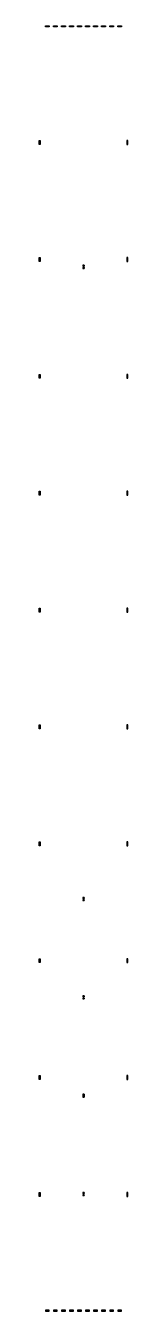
# Model space of a CAD drawing. Extents: x -100 to 1700, y -100 to 26050.
import ezdxf

# ---------------------------------------------------------------- set-up
doc = ezdxf.new("R2010")
doc.units = 0
doc.layers.add('GAP', color=1, linetype='continuous')
doc.layers.add('PIN', color=3, linetype='continuous')

# ---------------------------------------------------------------- blocks, each defined once
blk = doc.blocks.new('Q22GAP')
for points in [[(810.7, 21176.2), (810.7, 21176.9), (789.3, 21176.9), (789.3, 21176.2), (810.7, 21176.2)], [(790, 21159.2), (790, 21176.2), (789.3, 21176.2), (789.3, 21159.2), (790, 21159.2)], [(799, 21154.2), (790, 21159.2), (789.3, 21159.2), (798.3, 21154.2), (799, 21154.2)], [(790, 21131), (799, 21136), (798.3, 21136), (789.3, 21131), (790, 21131)], [(790, 21114), (790, 21131), (789.3, 21131), (789.3, 21114), (790, 21114)], [(810.7, 21113.3), (810.7, 21114), (789.3, 21114), (789.3, 21113.3), (810.7, 21113.3)], [(799, 21153.2), (799, 21154.2), (798.3, 21154.2), (798.3, 21153.2), (799, 21153.2)], [(799, 21136), (799, 21137), (798.3, 21137), (798.3, 21136), (799, 21136)], [(799, 21146.2), (799, 21153.2), (798.8, 21153.2), (798.8, 21146.2), (799, 21146.2)], [(801.2, 21146), (801.2, 21146.2), (798.8, 21146.2), (798.8, 21146), (801.2, 21146)], [(799, 21138.5), (799.575, 21143.5), (799.375, 21143.5), (798.8, 21138.5), (799, 21138.5)], [(799, 21137), (799, 21138.5), (798.8, 21138.5), (798.8, 21137), (799, 21137)], [(799.575, 21143.5), (799.575, 21146), (799.375, 21146), (799.375, 21143.5), (799.575, 21143.5)], [(800.425, 21143.5), (800.425, 21146), (800.625, 21146), (800.625, 21143.5), (800.425, 21143.5)], [(801, 21138.5), (800.425, 21143.5), (800.625, 21143.5), (801.2, 21138.5), (801, 21138.5)], [(801, 21154.2), (810, 21159.2), (810.7, 21159.2), (801.7, 21154.2), (801, 21154.2)], [(801, 21153.2), (801, 21154.2), (801.7, 21154.2), (801.7, 21153.2), (801, 21153.2)], [(801, 21146.2), (801, 21153.2), (801.2, 21153.2), (801.2, 21146.2), (801, 21146.2)], [(801, 21137), (801, 21138.5), (801.2, 21138.5), (801.2, 21137), (801, 21137)], [(801, 21136), (801, 21137), (801.7, 21137), (801.7, 21136), (801, 21136)], [(810, 21131), (801, 21136), (801.7, 21136), (810.7, 21131), (810, 21131)], [(810, 21159.2), (810, 21176.2), (810.7, 21176.2), (810.7, 21159.2), (810, 21159.2)], [(810, 21114), (810, 21131), (810.7, 21131), (810.7, 21114), (810, 21114)], [(810.7, 8316.2), (810.7, 8316.9), (789.3, 8316.9), (789.3, 8316.2), (810.7, 8316.2)], [(790, 8299.2), (790, 8316.2), (789.3, 8316.2), (789.3, 8299.2), (790, 8299.2)], [(799, 8294.2), (790, 8299.2), (789.3, 8299.2), (798.3, 8294.2), (799, 8294.2)], [(790, 8271), (799, 8276), (798.3, 8276), (789.3, 8271), (790, 8271)], [(790, 8254), (790, 8271), (789.3, 8271), (789.3, 8254), (790, 8254)], [(810.7, 8253.3), (810.7, 8254), (789.3, 8254), (789.3, 8253.3), (810.7, 8253.3)], [(799, 8293.2), (799, 8294.2), (798.3, 8294.2), (798.3, 8293.2), (799, 8293.2)], [(799, 8276), (799, 8277), (798.3, 8277), (798.3, 8276), (799, 8276)], [(799, 8286.2), (799, 8293.2), (798.8, 8293.2), (798.8, 8286.2), (799, 8286.2)], [(801.2, 8286), (801.2, 8286.2), (798.8, 8286.2), (798.8, 8286), (801.2, 8286)], [(799, 8278.5), (799.575, 8283.5), (799.375, 8283.5), (798.8, 8278.5), (799, 8278.5)], [(799, 8277), (799, 8278.5), (798.8, 8278.5), (798.8, 8277), (799, 8277)], [(799.575, 8283.5), (799.575, 8286), (799.375, 8286), (799.375, 8283.5), (799.575, 8283.5)], [(800.425, 8283.5), (800.425, 8286), (800.625, 8286), (800.625, 8283.5), (800.425, 8283.5)], [(801, 8278.5), (800.425, 8283.5), (800.625, 8283.5), (801.2, 8278.5), (801, 8278.5)], [(801, 8294.2), (810, 8299.2), (810.7, 8299.2), (801.7, 8294.2), (801, 8294.2)], [(801, 8293.2), (801, 8294.2), (801.7, 8294.2), (801.7, 8293.2), (801, 8293.2)], [(801, 8286.2), (801, 8293.2), (801.2, 8293.2), (801.2, 8286.2), (801, 8286.2)], [(801, 8277), (801, 8278.5), (801.2, 8278.5), (801.2, 8277), (801, 8277)], [(801, 8276), (801, 8277), (801.7, 8277), (801.7, 8276), (801, 8276)], [(810, 8271), (801, 8276), (801.7, 8276), (810.7, 8271), (810, 8271)], [(810, 8299.2), (810, 8316.2), (810.7, 8316.2), (810.7, 8299.2), (810, 8299.2)], [(810, 8254), (810, 8271), (810.7, 8271), (810.7, 8254), (810, 8254)], [(810.7, 6316.2), (810.7, 6316.9), (789.3, 6316.9), (789.3, 6316.2), (810.7, 6316.2)], [(790, 6299.2), (790, 6316.2), (789.3, 6316.2), (789.3, 6299.2), (790, 6299.2)], [(799, 6294.2), (790, 6299.2), (789.3, 6299.2), (798.3, 6294.2), (799, 6294.2)], [(790, 6271), (799, 6276), (798.3, 6276), (789.3, 6271), (790, 6271)], [(799, 6293.2), (799, 6294.2), (798.3, 6294.2), (798.3, 6293.2), (799, 6293.2)], [(799, 6276), (799, 6277), (798.3, 6277), (798.3, 6276), (799, 6276)], [(799, 6286.2), (799, 6293.2), (798.8, 6293.2), (798.8, 6286.2), (799, 6286.2)], [(801.2, 6286), (801.2, 6286.2), (798.8, 6286.2), (798.8, 6286), (801.2, 6286)], [(799, 6278.5), (799.575, 6283.5), (799.375, 6283.5), (798.8, 6278.5), (799, 6278.5)], [(799, 6277), (799, 6278.5), (798.8, 6278.5), (798.8, 6277), (799, 6277)], [(799.575, 6283.5), (799.575, 6286), (799.375, 6286), (799.375, 6283.5), (799.575, 6283.5)], [(800.425, 6283.5), (800.425, 6286), (800.625, 6286), (800.625, 6283.5), (800.425, 6283.5)], [(801, 6278.5), (800.425, 6283.5), (800.625, 6283.5), (801.2, 6278.5), (801, 6278.5)], [(801, 6294.2), (810, 6299.2), (810.7, 6299.2), (801.7, 6294.2), (801, 6294.2)], [(801, 6293.2), (801, 6294.2), (801.7, 6294.2), (801.7, 6293.2), (801, 6293.2)], [(801, 6286.2), (801, 6293.2), (801.2, 6293.2), (801.2, 6286.2), (801, 6286.2)], [(801, 6277), (801, 6278.5), (801.2, 6278.5), (801.2, 6277), (801, 6277)], [(801, 6276), (801, 6277), (801.7, 6277), (801.7, 6276), (801, 6276)], [(810, 6271), (801, 6276), (801.7, 6276), (810.7, 6271), (810, 6271)], [(810, 6299.2), (810, 6316.2), (810.7, 6316.2), (810.7, 6299.2), (810, 6299.2)], [(790, 6254), (790, 6271), (789.3, 6271), (789.3, 6254), (790, 6254)], [(810.7, 6253.3), (810.7, 6254), (789.3, 6254), (789.3, 6253.3), (810.7, 6253.3)], [(810, 6254), (810, 6271), (810.7, 6271), (810.7, 6254), (810, 6254)], [(810.7, 4316.2), (810.7, 4316.9), (789.3, 4316.9), (789.3, 4316.2), (810.7, 4316.2)], [(790, 4299.2), (790, 4316.2), (789.3, 4316.2), (789.3, 4299.2), (790, 4299.2)], [(790, 4271), (790, 4299.2), (789.3, 4299.2), (789.3, 4271), (790, 4271)], [(790, 4254), (790, 4271), (789.3, 4271), (789.3, 4254), (790, 4254)], [(810.7, 4253.3), (810.7, 4254), (789.3, 4254), (789.3, 4253.3), (810.7, 4253.3)], [(810, 4299.2), (810, 4316.2), (810.7, 4316.2), (810.7, 4299.2), (810, 4299.2)], [(810, 4271), (810, 4299.2), (810.7, 4299.2), (810.7, 4271), (810, 4271)], [(810, 4254), (810, 4271), (810.7, 4271), (810.7, 4254), (810, 4254)], [(810.7, 2315.5), (810.7, 2316.2), (789.3, 2316.2), (789.3, 2315.5), (810.7, 2315.5)], [(790, 2298.5), (790, 2315.5), (789.3, 2315.5), (789.3, 2298.5), (790, 2298.5)], [(810.7, 2297.8), (810.7, 2298.5), (789.3, 2298.5), (789.3, 2297.8), (810.7, 2297.8)], [(810.7, 2271), (810.7, 2271.7), (789.3, 2271.7), (789.3, 2271), (810.7, 2271)], [(790, 2254), (790, 2271), (789.3, 2271), (789.3, 2254), (790, 2254)], [(810.7, 2253.3), (810.7, 2254), (789.3, 2254), (789.3, 2253.3), (810.7, 2253.3)], [(810, 2298.5), (810, 2315.5), (810.7, 2315.5), (810.7, 2298.5), (810, 2298.5)], [(810, 2254), (810, 2271), (810.7, 2271), (810.7, 2254), (810, 2254)]]:
    blk.add_lwpolyline(points)
blk = doc.blocks.new('Q22PIN')
for points in [[(810, 21159.2), (810, 21176.2), (790, 21176.2), (790, 21159.2), (810, 21159.2)], [(800, 21154.2), (800, 21159.2), (790, 21159.2), (799, 21154.2), (800, 21154.2)], [(800, 21131), (800, 21136), (799, 21136), (790, 21131), (800, 21131)], [(810, 21114), (810, 21131), (790, 21131), (790, 21114), (810, 21114)], [(801, 21146.2), (801, 21154.2), (799, 21154.2), (799, 21146.2), (801, 21146.2)], [(800, 21138.5), (800, 21143.5), (799.575, 21143.5), (799, 21138.5), (800, 21138.5)], [(801, 21136), (801, 21138.5), (799, 21138.5), (799, 21136), (801, 21136)], [(800.425, 21143.5), (800.425, 21146), (799.575, 21146), (799.575, 21143.5), (800.425, 21143.5)], [(800, 21154.2), (800, 21159.2), (810, 21159.2), (801, 21154.2), (800, 21154.2)], [(800, 21138.5), (800, 21143.5), (800.425, 21143.5), (801, 21138.5), (800, 21138.5)], [(800, 21131), (800, 21136), (801, 21136), (810, 21131), (800, 21131)], [(810, 8299.2), (810, 8316.2), (790, 8316.2), (790, 8299.2), (810, 8299.2)], [(800, 8294.2), (800, 8299.2), (790, 8299.2), (799, 8294.2), (800, 8294.2)], [(800, 8271), (800, 8276), (799, 8276), (790, 8271), (800, 8271)], [(810, 8254), (810, 8271), (790, 8271), (790, 8254), (810, 8254)], [(801, 8286.2), (801, 8294.2), (799, 8294.2), (799, 8286.2), (801, 8286.2)], [(800, 8278.5), (800, 8283.5), (799.575, 8283.5), (799, 8278.5), (800, 8278.5)], [(801, 8276), (801, 8278.5), (799, 8278.5), (799, 8276), (801, 8276)], [(800.425, 8283.5), (800.425, 8286), (799.575, 8286), (799.575, 8283.5), (800.425, 8283.5)], [(800, 8294.2), (800, 8299.2), (810, 8299.2), (801, 8294.2), (800, 8294.2)], [(800, 8278.5), (800, 8283.5), (800.425, 8283.5), (801, 8278.5), (800, 8278.5)], [(800, 8271), (800, 8276), (801, 8276), (810, 8271), (800, 8271)], [(810, 6299.2), (810, 6316.2), (790, 6316.2), (790, 6299.2), (810, 6299.2)], [(800, 6294.2), (800, 6299.2), (790, 6299.2), (799, 6294.2), (800, 6294.2)], [(800, 6271), (800, 6276), (799, 6276), (790, 6271), (800, 6271)], [(801, 6286.2), (801, 6294.2), (799, 6294.2), (799, 6286.2), (801, 6286.2)], [(800, 6278.5), (800, 6283.5), (799.575, 6283.5), (799, 6278.5), (800, 6278.5)], [(801, 6276), (801, 6278.5), (799, 6278.5), (799, 6276), (801, 6276)], [(800.425, 6283.5), (800.425, 6286), (799.575, 6286), (799.575, 6283.5), (800.425, 6283.5)], [(800, 6294.2), (800, 6299.2), (810, 6299.2), (801, 6294.2), (800, 6294.2)], [(800, 6278.5), (800, 6283.5), (800.425, 6283.5), (801, 6278.5), (800, 6278.5)], [(800, 6271), (800, 6276), (801, 6276), (810, 6271), (800, 6271)], [(810, 6254), (810, 6271), (790, 6271), (790, 6254), (810, 6254)], [(810, 4299.2), (810, 4316.2), (790, 4316.2), (790, 4299.2), (810, 4299.2)], [(810, 4271), (810, 4299.2), (790, 4299.2), (790, 4271), (810, 4271)], [(810, 4254), (810, 4271), (790, 4271), (790, 4254), (810, 4254)], [(810, 2299.2), (810, 2316.2), (790, 2316.2), (790, 2299.2), (810, 2299.2)], [(810, 2254), (810, 2271), (790, 2271), (790, 2254), (810, 2254)]]:
    blk.add_lwpolyline(points)
blk = doc.blocks.new('Q22')
at = {"layer": 'GAP'}
for points in [[(24, 26050), (104, 26050), (104, 26030), (24, 26030), (24, 26050)], [(187, 26050), (267, 26050), (267, 26030), (187, 26030), (187, 26050)], [(351, 26050), (431, 26050), (431, 26030), (351, 26030), (351, 26050)], [(515, 26050), (595, 26050), (595, 26030), (515, 26030), (515, 26050)], [(678, 26050), (758, 26050), (758, 26030), (678, 26030), (678, 26050)], [(842, 26050), (922, 26050), (922, 26030), (842, 26030), (842, 26050)], [(1005, 26050), (1085, 26050), (1085, 26030), (1005, 26030), (1005, 26050)], [(1169, 26050), (1249, 26050), (1249, 26030), (1169, 26030), (1169, 26050)], [(1333, 26050), (1413, 26050), (1413, 26030), (1333, 26030), (1333, 26050)], [(1496, 26050), (1576, 26050), (1576, 26030), (1496, 26030), (1496, 26050)], [(-100, 23633), (-100, 23713), (-80, 23713), (-80, 23633), (-100, 23633)], [(1700, 23633), (1700, 23713), (1680, 23713), (1680, 23633), (1700, 23633)], [(-100, 21255), (-100, 21335), (-80, 21335), (-80, 21255), (-100, 21255)], [(1700, 21255), (1700, 21335), (1680, 21335), (1680, 21255), (1700, 21255)], [(-100, 18878), (-100, 18958), (-80, 18958), (-80, 18878), (-100, 18878)], [(1700, 18878), (1700, 18958), (1680, 18958), (1680, 18878), (1700, 18878)], [(-100, 16501), (-100, 16581), (-80, 16581), (-80, 16501), (-100, 16501)], [(1700, 16501), (1700, 16581), (1680, 16581), (1680, 16501), (1700, 16501)], [(-100, 14124), (-100, 14204), (-80, 14204), (-80, 14124), (-100, 14124)], [(1700, 14124), (1700, 14204), (1680, 14204), (1680, 14124), (1700, 14124)], [(-100, 11746), (-100, 11826), (-80, 11826), (-80, 11746), (-100, 11746)], [(1700, 11746), (1700, 11826), (1680, 11826), (1680, 11746), (1700, 11746)], [(-100, 9369), (-100, 9449), (-80, 9449), (-80, 9369), (-100, 9369)], [(1700, 9369), (1700, 9449), (1680, 9449), (1680, 9369), (1700, 9369)], [(-100, 6992), (-100, 7072), (-80, 7072), (-80, 6992), (-100, 6992)], [(1700, 6992), (1700, 7072), (1680, 7072), (1680, 6992), (1700, 6992)], [(-100, 4615), (-100, 4695), (-80, 4695), (-80, 4615), (-100, 4615)], [(1700, 4615), (1700, 4695), (1680, 4695), (1680, 4615), (1700, 4615)], [(-100, 2237), (-100, 2317), (-80, 2317), (-80, 2237), (-100, 2237)], [(1700, 2237), (1700, 2317), (1680, 2317), (1680, 2237), (1700, 2237)], [(24, -100), (104, -100), (104, -80), (24, -80), (24, -100)], [(187, -100), (267, -100), (267, -80), (187, -80), (187, -100)], [(351, -100), (431, -100), (431, -80), (351, -80), (351, -100)], [(515, -100), (595, -100), (595, -80), (515, -80), (515, -100)], [(678, -100), (758, -100), (758, -80), (678, -80), (678, -100)], [(842, -100), (922, -100), (922, -80), (842, -80), (842, -100)], [(1005, -100), (1085, -100), (1085, -80), (1005, -80), (1005, -100)], [(1169, -100), (1249, -100), (1249, -80), (1169, -80), (1169, -100)], [(1333, -100), (1413, -100), (1413, -80), (1333, -80), (1333, -100)], [(1496, -100), (1576, -100), (1576, -80), (1496, -80), (1496, -100)]]:
    blk.add_lwpolyline(points, dxfattribs=at)

msp = doc.modelspace()

# ---------------------------------------------------------------- block references
msp.add_blockref('Q22', (0, 0))
at = {"layer": 'GAP'}
msp.add_blockref('Q22GAP', (0, 0), dxfattribs=at)
at = {"layer": 'PIN'}
msp.add_blockref('Q22PIN', (0, 0), dxfattribs=at)

doc.saveas('drawing.dxf')
